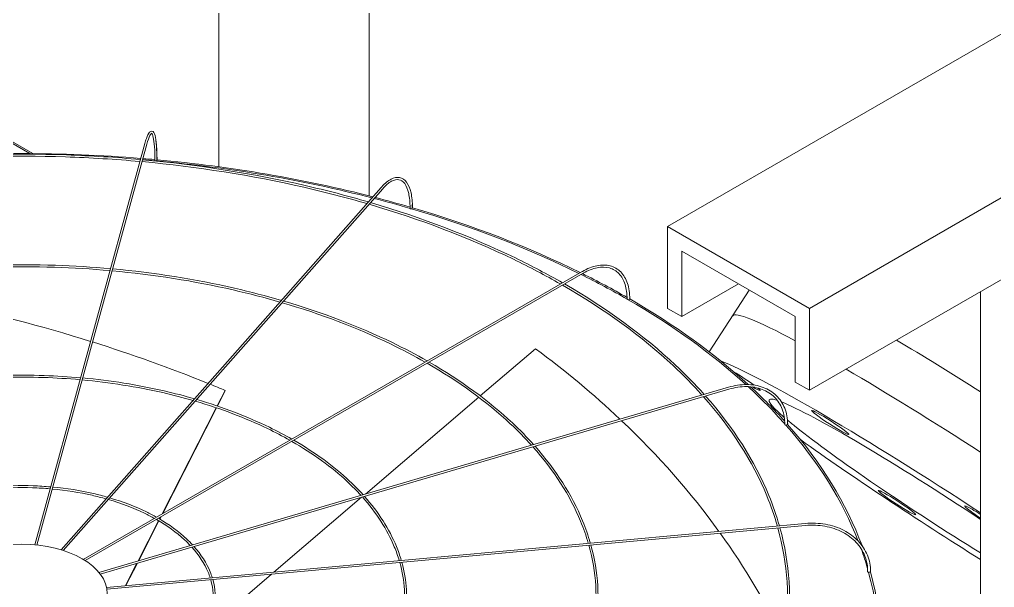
# Model space of a CAD drawing. Header units: millimetres. Extents: x -312439 to 477422, y -331570 to 212570.
# Drawn here: x 400169.3 to 400466.9, y 92602.3 to 92775.7 of the extents above; entities that cross this region are included whole.
import ezdxf

# ---------------------------------------------------------------- set-up
doc = ezdxf.new("R2010")
doc.units = ezdxf.units.MM

msp = doc.modelspace()

# ---------------------------------------------------------------- linework, layer by layer
at = {"color": 0, "linetype": 'Continuous', "lineweight": 0, "extrusion": (8.40036e-17, 0.816497, 0.57735)}
for p, q in [((400230.085, 92963.204), (400230.085, 92730.74)), ((400276.019, 92936.684), (400276.019, 92721.85)), ((400173.304, 92734.748), (399937.569, 92870.85)), ((400515.73, 92798.286), (400367.12, 92712.487)), ((400559.037, 92773.283), (400410.427, 92687.483)), ((400580.69, 92760.782), (400410.427, 92662.48)), ((400154.789, 92744.938), (400172.429, 92734.754)), ((400207.548, 92737.841), (400173.927, 92615.284)), ((400174.545, 92615.224), (400208.138, 92737.679)), ((400279.687, 92724.442), (400182.006, 92613.758)), ((400182.647, 92613.559), (400280.146, 92724.037)), ((400367.12, 92712.487), (400410.427, 92687.483)), ((400367.12, 92687.483), (400367.12, 92712.487)), ((400371.451, 92704.986), (400371.451, 92684.983)), ((400406.096, 92684.983), (400371.451, 92704.986)), ((400188.756, 92610.847), (400341.073, 92698.788)), ((400189.347, 92610.481), (400341.379, 92698.257)), ((400388.774, 92694.984), (400371.451, 92684.983)), ((400379.845, 92674.198), (400392.061, 92693.086)), ((400462.641, 92692.626), (400462.641, 92567.7)), ((400371.451, 92684.983), (400367.12, 92687.483)), ((400410.427, 92687.483), (400410.427, 92662.48)), ((400406.096, 92664.981), (400406.096, 92684.983)), ((400326.783, 92675.185), (400309.925, 92660.781)), ((400385.684, 92663.419), (400193.517, 92606.888)), ((400385.857, 92662.831), (400193.926, 92606.37)), ((400229.635, 92657.704), (400232.053, 92662.445)), ((400231.683, 92661.478), (400232.053, 92662.445)), ((400410.427, 92662.48), (400406.096, 92664.981)), ((400231.683, 92661.478), (400229.739, 92657.668)), ((400309.448, 92660.373), (400274.853, 92630.815)), ((400212.818, 92624.74), (400229.354, 92657.153)), ((400229.458, 92657.117), (400212.993, 92624.84)), ((400273.714, 92629.842), (400246.964, 92606.987)), ((400212.031, 92623.196), (400212.307, 92623.737)), ((400212.481, 92623.838), (400212.126, 92623.141)), ((400409.161, 92621.818), (400195.862, 92602.314)), ((400409.216, 92621.209), (400195.976, 92601.709)), ((400205.512, 92610.417), (400211.752, 92622.65)), ((400211.847, 92622.594), (400205.657, 92610.46)), ((400201.648, 92602.843), (400205.129, 92609.666)), ((400205.273, 92609.708), (400201.777, 92602.855)), ((400246.158, 92606.298), (400232.073, 92594.264))]:
    msp.add_line(p, q, dxfattribs=at)
at = {"color": 0, "linetype": 'Continuous', "lineweight": 0}
for centre, major_axis, ratio, start_param, end_param in [((400170.06, 92583.364), (-262.225, 0), 0.5773503, 4.5737285, 4.8518651), ((400170.06, 92583.364), (-261.613, 0), 0.5773503, 4.556469, 4.5713736), ((400170.06, 92583.364), (-262.225, 0), 0.5773503, 4.5571855, 4.5713361), ((400210.901, 92732.697), (0.306, -0.001), 0.5647458, 3.1415927, 4.5569919), ((400210.901, 92732.697), (0.306, -0.001), 0.5647458, 4.5569919, 6.1277883), ((400170.06, 92583.364), (-261.613, 0), 0.5773503, 4.2918428, 4.5551023), ((400210.949, 92732.871), (0.306, 0), 0.5773503, 5.7174869, 6.2831853), ((400170.06, 92583.364), (-262.225, 0), 0.5773503, 4.2917243, 4.5546375), ((400170.06, 92583.364), (-261.613, 0), 0.5773503, 4.242585, 4.2890574), ((400170.06, 92583.364), (-262.225, 0), 0.5773503, 4.2438111, 4.2889455), ((400288.791, 92718.085), (0.306, -0.003), 0.5659728, 3.1415927, 4.2460434), ((400288.791, 92718.085), (0.306, -0.003), 0.5659728, 4.2460434, 5.8168397), ((400170.06, 92583.364), (-261.613, 0), 0.5773503, 4.0051997, 4.2408431), ((400288.93, 92718.243), (0.306, 0), 0.5773503, 5.290332, 6.2831853), ((400170.06, 92583.364), (-262.225, 0), 0.5773503, 4.0050166, 4.2406095), ((400170.06, 92583.364), (-261.613, 0), 0.5773503, 3.9286416, 4.0018792), ((400170.06, 92583.364), (-262.225, 0), 0.5773503, 3.9309746, 4.001704), ((400170.43, 92541.648), (-236.033, 90.421), 0.5343599, 4.8289255, 5.0170065), ((400355.048, 92690.292), (0.306, -0.004), 0.5683066, 3.1415927, 3.9346429), ((400355.048, 92690.292), (0.306, -0.004), 0.5683066, 3.9346429, 5.5054392), ((400170.06, 92583.364), (-261.613, 0), 0.5773503, 3.7066773, 3.9265771), ((400355.265, 92690.417), (-0.306, 0), 0.5773503, 1.8326303, 3.1415927), ((400170.06, 92583.364), (-262.225, 0), 0.5773503, 3.705131, 3.9265633), ((400458.746, 92638.872), (71.741, -46.397), 0.0711624, 2.4396741, 3.1415927), ((400170.43, 92541.648), (-236.033, 90.421), 0.5343599, 4.6778989, 4.8264893), ((400467.173, 92651.902), (71.741, -46.397), 0.0711624, 1.6799359, 2.050161), ((400170.266, 92541.456), (244.29, -64.884), 0.7560981, 0.9482496, 1.0897919), ((400450.32, 92625.843), (71.741, -46.397), 0.0711624, 1.4443777, 2.8199243), ((400389.701, 92666.093), (5.708, -3.692), 0.0711624, 0.8878199, 2.0510985), ((400458.746, 92638.872), (71.741, -46.397), 0.0711624, 1.5625356, 2.1606469), ((400170.43, 92541.648), (-236.033, 90.421), 0.5343599, 4.655659, 4.6753292), ((400170.06, 92583.364), (-261.613, 0), 0.5773503, 3.6151503, 3.7017035), ((400389.701, 92666.093), (5.708, -3.692), 0.0711624, 5.11634, 5.1262933), ((400170.06, 92583.364), (-262.225, 0), 0.5773503, 3.6198551, 3.6998544), ((400389.701, 92666.093), (5.708, -3.692), 0.0711624, 5.3743775, 6.845726), ((400450.32, 92625.843), (-52.199, 33.758), 0.0711624, 6.0148442, 6.7557057), ((400450.32, 92625.843), (-52.199, 33.758), 0.0711624, 4.5203542, 5.9439197), ((400170.266, 92541.456), (244.29, -64.884), 0.7560981, 0.7473423, 0.9452164), ((400398.135, 92655.972), (5.708, -3.692), 0.0711624, 0.6470381, 0.8191165), ((400450.32, 92625.843), (-52.199, 33.758), 0.0711624, 0.5151173, 0.6172781), ((400403.187, 92652.039), (-0.306, 0.005), 0.5715189, 0, 0.4809344), ((400403.187, 92652.039), (-0.306, 0.005), 0.5715189, 0.4809344, 2.0517307), ((400170.06, 92583.364), (-261.613, 0), 0.5773503, 3.3623861, 3.6122993), ((400403.46, 92652.119), (-0.306, 0), 0.5773503, 1.5184711, 3.1415927), ((400170.06, 92583.364), (-262.225, 0), 0.5773503, 3.3525846, 3.6125039), ((400398.135, 92655.972), (5.708, -3.692), 0.0711624, 6.1570759, 6.5045159), ((400450.32, 92625.843), (-52.199, 33.758), 0.0711624, 0.6172781, 1.8548107), ((400450.32, 92625.843), (71.741, -46.397), 0.0711624, 4.1223991, 4.9307873), ((400463.501, 92623.484), (5.708, -3.692), 0.0711624, 1.7679519, 3.7588708), ((400463.501, 92623.484), (5.708, -3.692), 0.0711624, 3.7588708, 4.6072131), ((400170.266, 92541.456), (244.29, -64.884), 0.7560981, 0.5676523, 0.7441319), ((400170.06, 92583.364), (-261.613, 0), 0.5773503, 3.3053341, 3.3466211), ((400428.495, 92607.069), (-0.306, 0.006), 0.5752952, 0, 0.1678974), ((400428.495, 92607.069), (-0.306, 0.006), 0.5752952, 0.1678974, 1.7386937), ((400170.06, 92583.364), (-261.613, 0), 0.5773503, 2.9976529, 3.2980059), ((400428.797, 92607.096), (-0.306, 0), 0.5773503, 1.2043118, 3.1415927), ((400170.06, 92583.364), (-262.225, 0), 0.5773503, 2.9856485, 3.2984345)]:
    msp.add_ellipse(centre, major_axis=major_axis, ratio=ratio, start_param=start_param, end_param=end_param, dxfattribs=at)
for centre, major_axis, ratio in [((400416.776, 92652.636), (5.708, -3.692), 0.0711624), ((400437.139, 92628.201), (5.708, -3.692), 0.0711624), ((400169.952, 92600.375), (26.126, 0), 0.5773503)]:
    msp.add_ellipse(centre, major_axis=major_axis, ratio=ratio, dxfattribs=at)
for points, knots in [([(400211.255, 92732.871), (400211.255, 92734.575), (400211.204, 92736.092), (400211.001, 92738.61), (400210.851, 92739.61), (400210.45, 92741.031), (400210.224, 92741.547), (400209.439, 92741.662), (400209.19, 92741.515), (400208.639, 92740.929), (400208.332, 92740.275), (400207.852, 92738.893), (400207.7, 92738.395), (400207.548, 92737.841)], [4.712389, 4.712389, 4.712389, 4.712389, 5.0265482, 5.0265482, 5.3407075, 5.3407075, 5.6548668, 5.6548668, 5.8236028, 5.8236028, 6.1377621, 6.1377621, 6.2831853, 6.2831853, 6.2831853, 6.2831853]), ([(400208.138, 92737.679), (400208.457, 92738.839), (400208.776, 92739.731), (400209.332, 92740.812), (400209.581, 92740.962), (400209.608, 92740.962), (400209.813, 92740.813), (400210.165, 92739.648), (400210.309, 92738.798), (400210.52, 92736.555), (400210.582, 92735.125), (400210.595, 92733.236), (400210.596, 92732.969), (400210.595, 92732.698)], [0, 0, 0, 0, 0.3152669, 0.3152669, 0.6094726, 0.6094726, 0.9267406, 0.9267406, 1.2208373, 1.2208373, 1.5356304, 1.5356304, 1.5863402, 1.5863402, 1.5863402, 1.5863402]), ([(400210.873, 92739.007), (400210.882, 92738.946), (400210.891, 92738.885), (400211.043, 92737.798), (400211.138, 92736.494), (400211.201, 92734.257), (400211.21, 92733.497), (400211.207, 92732.696)], [1.10131175, 1.10131175, 1.10131175, 1.10131175, 1.12076762, 1.12076762, 1.43803566, 1.43803566, 1.5863026, 1.5863026, 1.5863026, 1.5863026]), ([(400206.209, 92732.961), (400198.714, 92733.639), (400191.163, 92734.106), (400166.935, 92734.922), (400150.177, 92734.452), (400133.695, 92732.961)], [5.342386, 5.342386, 5.342386, 5.342386, 5.43953692, 5.43953692, 5.65318828, 5.65318828, 5.65318828, 5.65318828]), ([(400206.044, 92732.361), (400198.526, 92733.039), (400190.951, 92733.505), (400166.832, 92734.304), (400150.21, 92733.835), (400133.859, 92732.361)], [5.34285963, 5.34285963, 5.34285963, 5.34285963, 5.44045758, 5.44045758, 5.65271466, 5.65271466, 5.65271466, 5.65271466]), ([(400275.324, 92719.498), (400269.046, 92721.327), (400262.625, 92722.993), (400240.175, 92728.127), (400223.568, 92730.754), (400206.664, 92732.305)], [5.03043397, 5.03043397, 5.03043397, 5.03043397, 5.12064091, 5.12064091, 5.34017784, 5.34017784, 5.34017784, 5.34017784]), ([(400275.772, 92720.006), (400269.484, 92721.844), (400263.052, 92723.518), (400240.513, 92728.692), (400223.821, 92731.341), (400206.829, 92732.905)], [5.02911205, 5.02911205, 5.02911205, 5.02911205, 5.11935362, 5.11935362, 5.33970837, 5.33970837, 5.33970837, 5.33970837]), ([(400289.236, 92718.243), (400289.236, 92719.958), (400289.086, 92721.507), (400288.489, 92724.133), (400288.045, 92725.211), (400286.864, 92726.796), (400286.115, 92727.302), (400284.475, 92727.586), (400283.615, 92727.413), (400281.802, 92726.493), (400280.837, 92725.707), (400279.813, 92724.584), (400279.75, 92724.514), (400279.687, 92724.442)], [4.712389, 4.712389, 4.712389, 4.712389, 5.0265482, 5.0265482, 5.3407075, 5.3407075, 5.6548668, 5.6548668, 5.9484515, 5.9484515, 6.2626108, 6.2626108, 6.2831853, 6.2831853, 6.2831853, 6.2831853]), ([(400280.146, 92724.037), (400281.061, 92725.073), (400281.969, 92725.839), (400283.652, 92726.761), (400284.417, 92726.917), (400285.759, 92726.682), (400286.356, 92726.288), (400287.383, 92724.889), (400287.8, 92723.885), (400288.352, 92721.381), (400288.492, 92719.891), (400288.486, 92718.184), (400288.485, 92718.136), (400288.485, 92718.088)], [0, 0, 0, 0, 0.3146448, 0.3146448, 0.6289116, 0.6289116, 0.9461796, 0.9461796, 1.2634477, 1.2634477, 1.5772832, 1.5772832, 1.5863402, 1.5863402, 1.5863402, 1.5863402]), ([(400334.424, 92694.949), (400329.822, 92697.578), (400325.03, 92700.096), (400306.531, 92709.036), (400291.708, 92714.688), (400275.973, 92719.308)], [4.71777189, 4.71777189, 4.71777189, 4.71777189, 4.80086127, 4.80086127, 5.02732174, 5.02732174, 5.02732174, 5.02732174]), ([(400335.038, 92695.303), (400330.424, 92697.948), (400325.619, 92700.483), (400307.07, 92709.479), (400292.203, 92715.166), (400276.42, 92719.815)], [4.71590946, 4.71590946, 4.71590946, 4.71590946, 4.79913358, 4.79913358, 5.02600568, 5.02600568, 5.02600568, 5.02600568]), ([(400289.088, 92719.097), (400289.094, 92718.893), (400289.097, 92718.686), (400289.099, 92718.347), (400289.098, 92718.216), (400289.097, 92718.084)], [7.805980691, 7.805980691, 7.805980691, 7.805980691, 7.845140151, 7.845140151, 7.869416781, 7.869416781, 7.869416781, 7.869416781]), ([(400197.066, 92699.633), (400191.483, 92700.136), (400185.857, 92700.484), (400167.739, 92701.095), (400155.186, 92700.746), (400142.837, 92699.633)], [5.34296141, 5.34296141, 5.34296141, 5.34296141, 5.43938168, 5.43938168, 5.65261288, 5.65261288, 5.65261288, 5.65261288]), ([(400355.571, 92690.417), (400355.571, 92692.143), (400355.335, 92693.738), (400354.401, 92696.517), (400353.703, 92697.701), (400351.904, 92699.521), (400350.806, 92700.157), (400348.338, 92700.808), (400346.971, 92700.825), (400344.106, 92700.256), (400342.607, 92699.668), (400341.1, 92698.803), (400341.086, 92698.795), (400341.073, 92698.788)], [3.1415927, 3.1415927, 3.1415927, 3.1415927, 3.4557519, 3.4557519, 3.7699112, 3.7699112, 4.0826965, 4.0826965, 4.3954482, 4.3954482, 4.7096075, 4.7096075, 4.712389, 4.712389, 4.712389, 4.712389]), ([(400196.902, 92699.033), (400191.294, 92699.536), (400185.645, 92699.882), (400167.637, 92700.477), (400155.219, 92700.129), (400143.002, 92699.033)], [5.34359392, 5.34359392, 5.34359392, 5.34359392, 5.44060854, 5.44060854, 5.65198037, 5.65198037, 5.65198037, 5.65198037]), ([(400248.791, 92689.433), (400244.137, 92690.785), (400239.38, 92692.016), (400222.618, 92695.847), (400210.181, 92697.814), (400197.521, 92698.977)], [5.03177949, 5.03177949, 5.03177949, 5.03177949, 5.12085286, 5.12085286, 5.34001919, 5.34001919, 5.34001919, 5.34001919]), ([(400249.239, 92689.941), (400244.575, 92691.301), (400239.807, 92692.541), (400222.956, 92696.412), (400210.434, 92698.401), (400197.686, 92699.577)], [5.03001504, 5.03001504, 5.03001504, 5.03001504, 5.11913743, 5.11913743, 5.33939405, 5.33939405, 5.33939405, 5.33939405]), ([(400341.379, 92698.257), (400342.817, 92699.087), (400344.249, 92699.648), (400346.948, 92700.183), (400348.215, 92700.158), (400350.466, 92699.544), (400351.453, 92698.957), (400353.076, 92697.263), (400353.711, 92696.155), (400354.556, 92693.507), (400354.764, 92691.97), (400354.742, 92690.296)], [1.5707963, 1.5707963, 1.5707963, 1.5707963, 1.8880644, 1.8880644, 2.2053324, 2.2053324, 2.5226004, 2.5226004, 2.8398685, 2.8398685, 3.1571365, 3.1571365, 3.1571365, 3.1571365]), ([(400378.267, 92661.237), (400375.534, 92664.299), (400372.6, 92667.3), (400359.911, 92679.196), (400348.535, 92687.51), (400335.652, 92694.95)], [4.40270972, 4.40270972, 4.40270972, 4.40270972, 4.47899466, 4.47899466, 4.71221436, 4.71221436, 4.71221436, 4.71221436]), ([(400377.616, 92661.046), (400374.88, 92664.099), (400371.941, 92667.092), (400359.259, 92678.927), (400347.901, 92687.195), (400335.039, 92694.596)], [4.40451603, 4.40451603, 4.40451603, 4.40451603, 4.48100319, 4.48100319, 4.71406654, 4.71406654, 4.71406654, 4.71406654]), ([(400293.1, 92671.09), (400289.708, 92673.021), (400286.179, 92674.872), (400272.37, 92681.541), (400261.247, 92685.78), (400249.44, 92689.244)], [4.7196458, 4.7196458, 4.7196458, 4.7196458, 4.80114658, 4.80114658, 5.02763075, 5.02763075, 5.02763075, 5.02763075]), ([(400293.715, 92671.445), (400290.31, 92673.392), (400286.769, 92675.258), (400272.909, 92681.984), (400261.743, 92686.257), (400249.888, 92689.751)], [4.71715813, 4.71715813, 4.71715813, 4.71715813, 4.79884427, 4.79884427, 5.02587671, 5.02587671, 5.02587671, 5.02587671]), ([(400326.2, 92645.92), (400324.194, 92648.16), (400322.043, 92650.356), (400312.568, 92659.246), (400304.015, 92665.498), (400294.328, 92671.092)], [4.40429576, 4.40429576, 4.40429576, 4.40429576, 4.47865981, 4.47865981, 4.7122362, 4.7122362, 4.7122362, 4.7122362]), ([(400325.549, 92645.729), (400323.539, 92647.96), (400321.384, 92650.148), (400311.917, 92658.976), (400303.382, 92665.183), (400293.716, 92670.738)], [4.40671458, 4.40671458, 4.40671458, 4.40671458, 4.48133637, 4.48133637, 4.71470569, 4.71470569, 4.71470569, 4.71470569]), ([(400187.926, 92666.316), (400184.253, 92666.645), (400180.552, 92666.872), (400168.543, 92667.28), (400160.193, 92667.051), (400151.977, 92666.316)], [5.34408303, 5.34408303, 5.34408303, 5.34408303, 5.43906993, 5.43906993, 5.65149126, 5.65149126, 5.65149126, 5.65149126]), ([(400187.762, 92665.716), (400184.065, 92666.044), (400180.34, 92666.271), (400168.44, 92666.662), (400160.225, 92666.434), (400152.142, 92665.716)], [5.34503474, 5.34503474, 5.34503474, 5.34503474, 5.44090812, 5.44090812, 5.65053954, 5.65053954, 5.65053954, 5.65053954]), ([(400222.266, 92659.377), (400219.234, 92660.252), (400216.137, 92661.05), (400205.063, 92663.578), (400196.796, 92664.885), (400188.381, 92665.66)], [5.03439168, 5.03439168, 5.03439168, 5.03439168, 5.12127422, 5.12127422, 5.3396756, 5.3396756, 5.3396756, 5.3396756]), ([(400222.714, 92659.885), (400219.672, 92660.768), (400216.565, 92661.575), (400205.401, 92664.143), (400197.049, 92665.472), (400188.546, 92666.26)], [5.03173968, 5.03173968, 5.03173968, 5.03173968, 5.11870396, 5.11870396, 5.33874043, 5.33874043, 5.33874043, 5.33874043]), ([(400403.766, 92652.119), (400403.766, 92653.851), (400403.467, 92655.501), (400402.291, 92658.471), (400401.415, 92659.79), (400399.174, 92661.957), (400397.81, 92662.805), (400394.739, 92663.946), (400393.032, 92664.24), (400389.443, 92664.253), (400387.562, 92663.972), (400385.684, 92663.419)], [4.712389, 4.712389, 4.712389, 4.712389, 5.0265482, 5.0265482, 5.3407075, 5.3407075, 5.6548668, 5.6548668, 5.969026, 5.969026, 6.2831853, 6.2831853, 6.2831853, 6.2831853]), ([(400385.857, 92662.831), (400387.673, 92663.366), (400389.485, 92663.633), (400392.92, 92663.609), (400394.541, 92663.32), (400397.434, 92662.22), (400398.704, 92661.41), (400400.779, 92659.351), (400401.583, 92658.103), (400402.648, 92655.28), (400402.909, 92653.705), (400402.881, 92652.044)], [6.2831853, 6.2831853, 6.2831853, 6.2831853, 6.6004533, 6.6004533, 6.9177214, 6.9177214, 7.2349894, 7.2349894, 7.5522575, 7.5522575, 7.8695255, 7.8695255, 7.8695255, 7.8695255]), ([(400251.785, 92647.237), (400249.601, 92648.472), (400247.331, 92649.656), (400238.211, 92654.056), (400230.792, 92656.881), (400222.916, 92659.188)], [4.72327264, 4.72327264, 4.72327264, 4.72327264, 4.80171455, 4.80171455, 5.02817129, 5.02817129, 5.02817129, 5.02817129]), ([(400252.401, 92647.592), (400250.204, 92648.843), (400247.922, 92650.043), (400238.75, 92654.499), (400231.287, 92657.358), (400223.363, 92659.695)], [4.71952861, 4.71952861, 4.71952861, 4.71952861, 4.7982649, 4.7982649, 5.02554265, 5.02554265, 5.02554265, 5.02554265]), ([(400400.618, 92621.037), (400399.73, 92624.146), (400398.653, 92627.237), (400393.075, 92640.774), (400386.574, 92650.95), (400378.067, 92660.54)], [4.09036759, 4.09036759, 4.09036759, 4.09036759, 4.16055829, 4.16055829, 4.40029723, 4.40029723, 4.40029723, 4.40029723]), ([(400401.238, 92621.094), (400400.352, 92624.213), (400399.278, 92627.314), (400393.705, 92640.904), (400387.209, 92651.114), (400378.716, 92660.731)], [4.08953528, 4.08953528, 4.08953528, 4.08953528, 4.15944113, 4.15944113, 4.39851052, 4.39851052, 4.39851052, 4.39851052]), ([(400274.141, 92630.606), (400272.859, 92632.027), (400271.49, 92633.421), (400265.228, 92639.304), (400259.502, 92643.493), (400253.015, 92647.24)], [4.40730528, 4.40730528, 4.40730528, 4.40730528, 4.47799052, 4.47799052, 4.71216027, 4.71216027, 4.71216027, 4.71216027]), ([(400273.488, 92630.414), (400272.203, 92631.826), (400270.83, 92633.212), (400264.577, 92639.035), (400258.869, 92643.179), (400252.402, 92646.886)], [4.41096312, 4.41096312, 4.41096312, 4.41096312, 4.4820009, 4.4820009, 4.71586354, 4.71586354, 4.71586354, 4.71586354]), ([(400342.907, 92615.76), (400342.252, 92618.022), (400341.464, 92620.271), (400337.298, 92630.37), (400332.406, 92638.017), (400326.001, 92645.224)], [4.09258463, 4.09258463, 4.09258463, 4.09258463, 4.16074385, 4.16074385, 4.40108815, 4.40108815, 4.40108815, 4.40108815]), ([(400343.528, 92615.817), (400342.875, 92618.089), (400342.088, 92620.348), (400337.929, 92630.5), (400333.041, 92638.182), (400326.65, 92645.414)], [4.09145544, 4.09145544, 4.09145544, 4.09145544, 4.15925512, 4.15925512, 4.39870409, 4.39870409, 4.39870409, 4.39870409]), ([(400178.786, 92632.999), (400177.023, 92633.153), (400175.248, 92633.261), (400169.347, 92633.465), (400165.2, 92633.356), (400161.117, 92632.999)], [5.34742678, 5.34742678, 5.34742678, 5.34742678, 5.43812478, 5.43812478, 5.64814751, 5.64814751, 5.64814751, 5.64814751]), ([(400178.622, 92632.398), (400176.835, 92632.553), (400175.037, 92632.659), (400169.244, 92632.847), (400165.233, 92632.74), (400161.282, 92632.398)], [5.34934775, 5.34934775, 5.34934775, 5.34934775, 5.44178794, 5.44178794, 5.64622654, 5.64622654, 5.64622654, 5.64622654]), ([(400195.739, 92629.32), (400194.331, 92629.718), (400192.895, 92630.084), (400187.508, 92631.309), (400183.411, 92631.957), (400179.242, 92632.343)], [5.04221465, 5.04221465, 5.04221465, 5.04221465, 5.12251796, 5.12251796, 5.33864709, 5.33864709, 5.33864709, 5.33864709]), ([(400196.188, 92629.829), (400194.77, 92630.235), (400193.323, 92630.609), (400187.846, 92631.874), (400183.664, 92632.544), (400179.406, 92632.943)], [5.03687901, 5.03687901, 5.03687901, 5.03687901, 5.11739529, 5.11739529, 5.33679188, 5.33679188, 5.33679188, 5.33679188]), ([(400211.085, 92623.739), (400210.097, 92624.294), (400209.076, 92624.828), (400204.592, 92627.014), (400200.831, 92628.459), (400196.838, 92629.64)], [4.72658474, 4.72658474, 4.72658474, 4.72658474, 4.79652126, 4.79652126, 5.0245472, 5.0245472, 5.0245472, 5.0245472]), ([(400285.197, 92610.483), (400284.776, 92611.901), (400284.275, 92613.312), (400281.523, 92619.975), (400278.242, 92625.09), (400273.943, 92629.909)], [4.09685918, 4.09685918, 4.09685918, 4.09685918, 4.16111414, 4.16111414, 4.40251946, 4.40251946, 4.40251946, 4.40251946]), ([(400285.819, 92610.54), (400285.399, 92611.968), (400284.9, 92613.389), (400282.153, 92620.105), (400278.877, 92625.254), (400274.593, 92630.1)], [4.09510983, 4.09510983, 4.09510983, 4.09510983, 4.15888353, 4.15888353, 4.39893942, 4.39893942, 4.39893942, 4.39893942]), ([(400210.467, 92623.382), (400209.492, 92623.921), (400208.484, 92624.441), (400204.053, 92626.571), (400200.336, 92627.981), (400196.391, 92629.133)], [4.73414686, 4.73414686, 4.73414686, 4.73414686, 4.80339703, 4.80339703, 5.02979007, 5.02979007, 5.02979007, 5.02979007]), ([(400222.079, 92615.291), (400221.524, 92615.893), (400220.938, 92616.485), (400217.889, 92619.363), (400214.989, 92621.489), (400211.702, 92623.388)], [4.41624247, 4.41624247, 4.41624247, 4.41624247, 4.47598634, 4.47598634, 4.71193426, 4.71193426, 4.71193426, 4.71193426]), ([(400221.422, 92615.097), (400220.865, 92615.691), (400220.276, 92616.276), (400217.237, 92619.093), (400214.355, 92621.174), (400211.089, 92623.034)], [4.42373247, 4.42373247, 4.42373247, 4.42373247, 4.48397953, 4.48397953, 4.71933502, 4.71933502, 4.71933502, 4.71933502]), ([(400401.049, 92578.812), (400401.805, 92581.668), (400402.401, 92584.538), (400404.503, 92598.416), (400403.813, 92609.532), (400400.786, 92620.438)], [3.77541609, 3.77541609, 3.77541609, 3.77541609, 3.83978539, 3.83978539, 4.08585643, 4.08585643, 4.08585643, 4.08585643]), ([(400401.668, 92578.756), (400402.421, 92581.618), (400403.016, 92584.496), (400405.113, 92598.412), (400404.424, 92609.562), (400401.406, 92620.494)], [3.77616248, 3.77616248, 3.77616248, 3.77616248, 3.84020832, 3.84020832, 4.08505688, 4.08505688, 4.08505688, 4.08505688]), ([(400429.104, 92607.096), (400429.104, 92608.833), (400428.771, 92610.54), (400427.472, 92613.727), (400426.506, 92615.204), (400424.042, 92617.783), (400422.543, 92618.884), (400419.163, 92620.605), (400417.282, 92621.225), (400413.32, 92621.927), (400411.24, 92622.009), (400409.161, 92621.818)], [4.712389, 4.712389, 4.712389, 4.712389, 5.0265482, 5.0265482, 5.3407075, 5.3407075, 5.6548668, 5.6548668, 5.969026, 5.969026, 6.2831853, 6.2831853, 6.2831853, 6.2831853]), ([(400409.216, 92621.209), (400411.232, 92621.393), (400413.246, 92621.31), (400417.07, 92620.622), (400418.879, 92620.016), (400422.11, 92618.346), (400423.532, 92617.281), (400425.851, 92614.802), (400426.747, 92613.389), (400427.932, 92610.35), (400428.22, 92608.726), (400428.189, 92607.074)], [0, 0, 0, 0, 0.317268, 0.317268, 0.6345361, 0.6345361, 0.9518041, 0.9518041, 1.2690722, 1.2690722, 1.5863402, 1.5863402, 1.5863402, 1.5863402]), ([(400227.481, 92605.205), (400227.297, 92605.781), (400227.087, 92606.354), (400225.748, 92609.579), (400224.077, 92612.162), (400221.885, 92614.595)], [4.10975269, 4.10975269, 4.10975269, 4.10975269, 4.16221832, 4.16221832, 4.40682155, 4.40682155, 4.40682155, 4.40682155]), ([(400228.106, 92605.262), (400227.922, 92605.848), (400227.712, 92606.43), (400226.378, 92609.71), (400224.713, 92612.327), (400222.535, 92614.786)], [4.10592526, 4.10592526, 4.10592526, 4.10592526, 4.15777238, 4.15777238, 4.39963811, 4.39963811, 4.39963811, 4.39963811]), ([(400343.345, 92584.089), (400343.886, 92586.163), (400344.316, 92588.246), (400345.886, 92598.605), (400345.362, 92606.962), (400343.077, 92615.161)], [3.77736844, 3.77736844, 3.77736844, 3.77736844, 3.83971259, 3.83971259, 4.08656564, 4.08656564, 4.08656564, 4.08656564]), ([(400343.963, 92584.032), (400344.503, 92586.113), (400344.931, 92588.204), (400346.496, 92598.6), (400345.974, 92606.992), (400343.697, 92615.217)], [3.77834287, 3.77834287, 3.77834287, 3.77834287, 3.84027623, 3.84027623, 4.08549455, 4.08549455, 4.08549455, 4.08549455]), ([(400285.636, 92589.366), (400285.966, 92590.661), (400286.229, 92591.961), (400287.268, 92598.801), (400286.912, 92604.396), (400285.37, 92609.884)], [3.78111281, 3.78111281, 3.78111281, 3.78111281, 3.83956511, 3.83956511, 4.08781837, 4.08781837, 4.08781837, 4.08781837]), ([(400286.253, 92589.309), (400286.582, 92590.611), (400286.844, 92591.919), (400287.878, 92598.797), (400287.524, 92604.426), (400285.99, 92609.94)], [3.78251471, 3.78251471, 3.78251471, 3.78251471, 3.8404098, 3.8404098, 4.0861992, 4.0861992, 4.0861992, 4.0861992]), ([(400227.922, 92594.643), (400228.043, 92595.159), (400228.143, 92595.677), (400228.65, 92598.998), (400228.462, 92601.829), (400227.663, 92604.607)], [3.79241111, 3.79241111, 3.79241111, 3.79241111, 3.83910744, 3.83910744, 4.09159713, 4.09159713, 4.09159713, 4.09159713]), ([(400228.538, 92594.587), (400228.658, 92595.11), (400228.758, 92595.635), (400229.261, 92598.993), (400229.074, 92601.859), (400228.284, 92604.664)], [3.79485754, 3.79485754, 3.79485754, 3.79485754, 3.8407928, 3.8407928, 4.08828416, 4.08828416, 4.08828416, 4.08828416])]:
    msp.add_open_spline(points, degree=3, knots=knots, dxfattribs=at)

doc.saveas('drawing.dxf')
